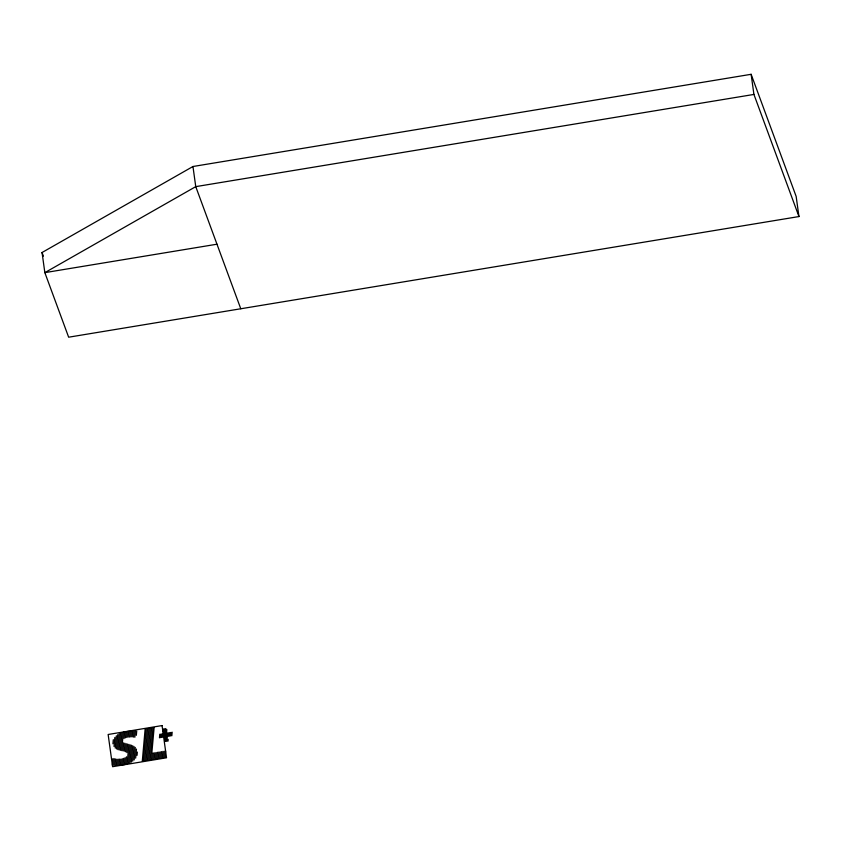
<?xml version="1.0" encoding="UTF-8"?>
<svg xmlns="http://www.w3.org/2000/svg" width="841" height="841" viewBox="0 0 841 841"><rect width="100%" height="100%" fill="white"/><g stroke="black" fill="none" stroke-linecap="round" stroke-linejoin="round"><path stroke-width="1.26" d="M135.653 758.151L136.452 749.089M137.051 755.344L137.335 752.075M112.957 743.801L113.314 739.681M112.4 765.163L112.988 758.477M114.05 746.472L114.849 737.462M113.724 765.247L114.302 758.708M115.238 748.07L116.321 735.801M115.038 765.342L115.606 758.95M116.5 748.921L117.761 734.624M116.363 765.436L116.92 759.181M117.772 749.573L119.17 733.783M117.698 765.457L118.255 759.15M119.065 749.993L120.557 733.068M119.044 765.331L119.59 759.097M120.368 750.351L121.934 732.564M121.672 750.603L123.312 732.122M120.379 765.215L120.925 759.045M121.724 765.089L122.292 758.698M122.975 750.918L123.69 742.834M124.069 738.545L124.668 731.817M123.07 764.963L123.648 758.351M124.279 751.244L124.983 743.286M125.467 737.841L126.024 731.533M124.426 764.679L125.036 757.709M125.561 751.77L126.276 743.728M126.823 737.483L127.369 731.386M125.782 764.374L126.455 756.805M126.823 752.558L127.58 744.043M127.149 763.985L128.883 744.348M129.525 737.073L130.061 731.092M128.526 763.481L130.176 744.79M130.87 736.979L131.396 730.945M129.903 762.903L131.469 745.231M132.205 736.926L132.741 730.882M131.301 762.135L132.752 745.715M133.519 737.105L134.066 730.934M132.72 761.158L134.024 746.472M134.833 737.284L135.39 730.997M134.161 759.959L135.264 747.418M136.337 735.318L136.715 731.06M142.308 761.063L145.136 729.052M143.401 760.884L146.229 728.874M144.747 760.653L147.585 728.642M146.103 760.432L148.931 728.422M147.448 760.211L150.287 728.201M148.804 759.991L151.632 727.98M150.161 759.77L152.988 727.749M151.506 759.539L152.074 753.168M151.822 753.21L154.124 727.56M152.862 759.318L153.419 752.947M154.208 759.097L154.776 752.716M155.564 758.876L156.121 752.495M156.91 758.645L157.477 752.274M159.464 737.83L159.779 734.225M158.266 758.424L158.823 752.054M160.589 737.652L160.904 734.046M159.611 758.204L160.179 751.822M161.714 737.462L162.029 733.857M160.967 757.983L161.525 751.602M162.839 737.273L163.154 733.667M163.301 732.006L163.575 728.895M164.006 737.084L164.699 728.705M162.313 757.752L162.881 751.381M163.669 757.531L164.226 751.16M164.647 741.688L165.824 728.527M165.782 741.499L166.844 729.599M165.015 757.31L165.582 750.929M166.917 741.31L167.653 732.932M168.042 741.121L168.189 739.355M168.463 736.348L168.778 732.742M169.588 736.159L169.903 732.553M170.712 735.98L171.028 732.374M128.168 737.158L128.715 731.239M171.837 735.791L172.174 732.185M42.05 252.51L192.957 166.507L751.129 74.302L796.154 196.426L798.95 216.558L68.647 337.199L44.846 272.642L42.05 252.51L43.396 256.169M798.95 216.558L753.925 94.434L195.753 186.639L44.846 272.642L216.978 244.205M240.778 308.763L195.753 186.639L192.957 166.507M751.129 74.302L753.925 94.434M162.061 725.573L108.142 734.487L112.61 766.698L166.529 757.783L162.061 725.573"/></g></svg>
